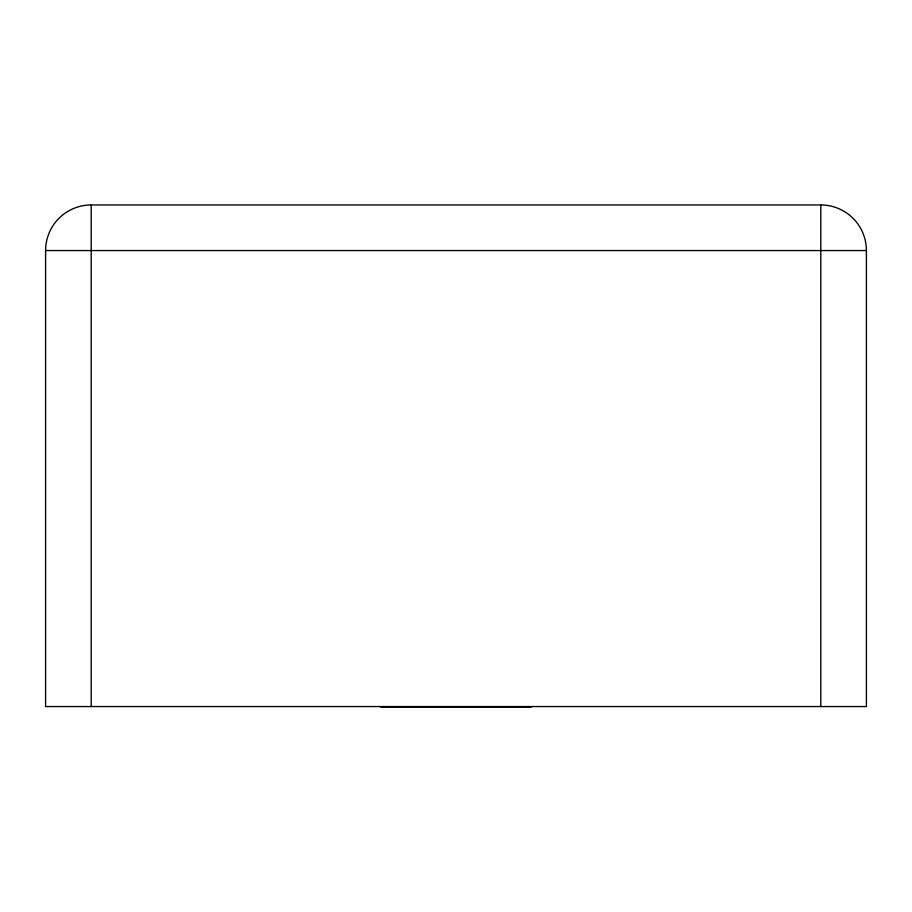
<?xml version="1.0" encoding="UTF-8"?>
<svg xmlns="http://www.w3.org/2000/svg" width="912" height="912" viewBox="0 0 912 912"><rect width="100%" height="100%" fill="white"/><g stroke="black" fill="none" stroke-linecap="round" stroke-linejoin="round"><path stroke-width="1.37" d="M91.2 204.961L820.8 204.961A45.6 45.6 0 0 1 866.4 250.561L866.4 706.561L45.6 706.561L45.6 250.561A45.6 45.6 0 0 1 91.2 204.961L91.2 706.561M45.6 250.561L866.4 250.561M380.76 707.039L531.24 707.039M820.8 204.961L820.8 706.561"/></g></svg>
